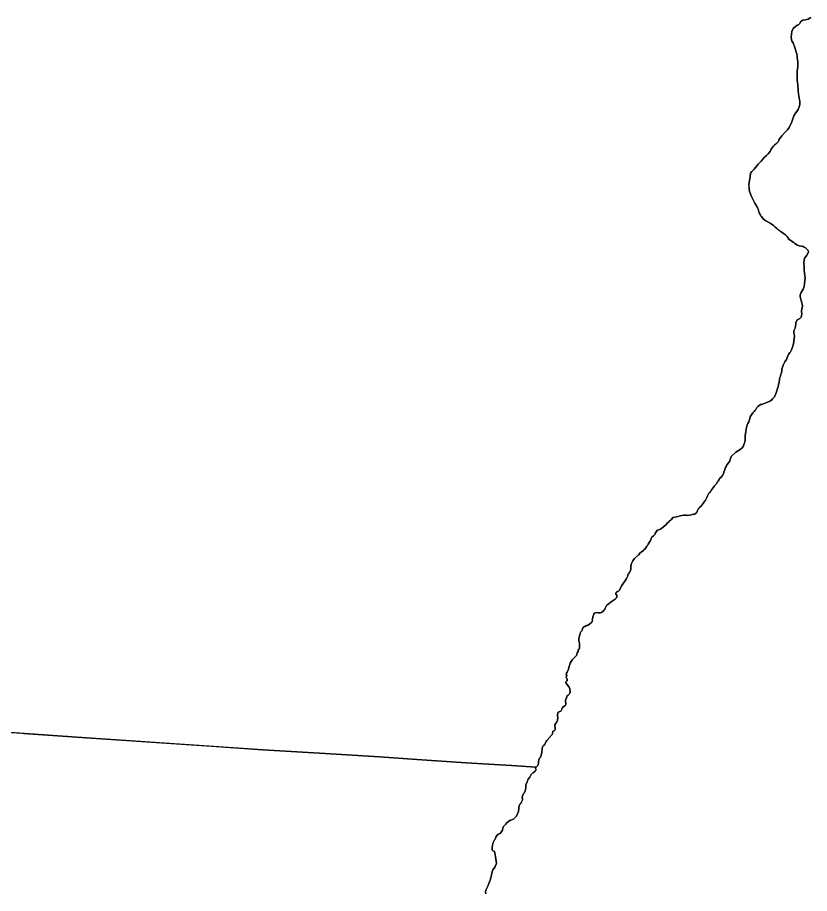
# Model space of a CAD drawing. Extents: x -74 to -34.8, y -33.8 to 5.3.
# Drawn here: x -52.273 to -49.145, y -10.34 to -6.883 of the extents above; entities that cross this region are included whole.
import ezdxf

# ---------------------------------------------------------------- set-up
doc = ezdxf.new("R2010")
doc.units = 0
doc.header["$LTSCALE"] = 2
doc.layers.add('UFEBRASIL', color=7, linetype='Continuous')

msp = doc.modelspace()

# ---------------------------------------------------------------- linework, layer by layer
at = {"layer": 'UFEBRASIL'}
for points in [[(-49.1397, -6.8826), (-49.1505, -6.8889), (-49.1608, -6.8919), (-49.1719, -6.8929), (-49.1795, -6.8981), (-49.1839, -6.9079), (-49.1884, -6.9114), (-49.1923, -6.9132), (-49.1986, -6.9162), (-49.2095, -6.9254), (-49.2146, -6.9383), (-49.2162, -6.948), (-49.2174, -6.9615), (-49.2154, -6.9757), (-49.2093, -6.983), (-49.2029, -7.0005), (-49.198, -7.0193), (-49.1953, -7.0263), (-49.1942, -7.037), (-49.1935, -7.0407), (-49.1918, -7.0508), (-49.1914, -7.0555), (-49.1913, -7.0749), (-49.1918, -7.0851), (-49.1931, -7.0946), (-49.1936, -7.1193), (-49.1934, -7.1223), (-49.1938, -7.1298), (-49.193, -7.1388), (-49.1913, -7.1497), (-49.1893, -7.1679), (-49.1879, -7.1861), (-49.1872, -7.1925), (-49.1832, -7.2146), (-49.1837, -7.2266), (-49.1853, -7.2352), (-49.1902, -7.2458), (-49.1949, -7.253), (-49.2007, -7.2604), (-49.2068, -7.2707), (-49.2129, -7.2908), (-49.2159, -7.2977), (-49.2211, -7.307), (-49.2259, -7.3165), (-49.2315, -7.3258), (-49.2339, -7.3289), (-49.2401, -7.3342), (-49.2543, -7.3494), (-49.2618, -7.3608), (-49.2665, -7.3681), (-49.2677, -7.3696), (-49.2694, -7.3728), (-49.2739, -7.3784), (-49.2843, -7.3881), (-49.2873, -7.3908), (-49.2938, -7.3987), (-49.2963, -7.4026), (-49.3008, -7.4109), (-49.3087, -7.4203), (-49.3145, -7.4268), (-49.3197, -7.4313), (-49.3229, -7.434), (-49.3292, -7.4424), (-49.3362, -7.4495), (-49.3472, -7.4616), (-49.3521, -7.4673), (-49.3633, -7.4809), (-49.37, -7.488), (-49.3733, -7.4908), (-49.378, -7.4964), (-49.3778, -7.5002), (-49.3806, -7.52), (-49.382, -7.5264), (-49.383, -7.5345), (-49.3841, -7.5435), (-49.384, -7.5462), (-49.3836, -7.5569), (-49.3821, -7.5661), (-49.3816, -7.5691), (-49.3744, -7.5885), (-49.3636, -7.6108), (-49.361, -7.6149), (-49.3566, -7.6217), (-49.3508, -7.6321), (-49.3461, -7.6433), (-49.3437, -7.653), (-49.3401, -7.6605), (-49.3371, -7.6654), (-49.3351, -7.6687), (-49.3281, -7.6778), (-49.3232, -7.6817), (-49.3175, -7.6846), (-49.312, -7.6881), (-49.3007, -7.6938), (-49.2965, -7.6964), (-49.2878, -7.7042), (-49.2813, -7.7086), (-49.274, -7.7158), (-49.2682, -7.7205), (-49.264, -7.7235), (-49.2473, -7.7351), (-49.24, -7.7407), (-49.2335, -7.7473), (-49.2261, -7.7571), (-49.2212, -7.7616), (-49.2067, -7.7713), (-49.2031, -7.7745), (-49.1922, -7.7807), (-49.1856, -7.7837), (-49.1702, -7.7871), (-49.1655, -7.7888), (-49.1607, -7.7914), (-49.1579, -7.7938), (-49.1506, -7.8022), (-49.1484, -7.8073), (-49.1501, -7.8121), (-49.1556, -7.8206), (-49.1587, -7.8246), (-49.1649, -7.8329), (-49.1668, -7.8495), (-49.1678, -7.8543), (-49.1657, -7.8628), (-49.1664, -7.8803), (-49.1646, -7.8917), (-49.1628, -7.9005), (-49.1627, -7.9114), (-49.1632, -7.9213), (-49.1647, -7.9329), (-49.1666, -7.9442), (-49.1696, -7.9548), (-49.1779, -7.9684), (-49.182, -7.977), (-49.1819, -7.9849), (-49.1756, -8.0092), (-49.1738, -8.0144), (-49.1733, -8.021), (-49.1748, -8.0344), (-49.1761, -8.0404), (-49.1762, -8.044), (-49.1749, -8.0506), (-49.1767, -8.0615), (-49.1781, -8.0648), (-49.1802, -8.0676), (-49.1831, -8.0706), (-49.1932, -8.0765), (-49.195, -8.079), (-49.1994, -8.0876), (-49.1995, -8.0913), (-49.2, -8.1017), (-49.2023, -8.1103), (-49.2058, -8.1173), (-49.2073, -8.1225), (-49.2072, -8.1271), (-49.2062, -8.1324), (-49.2039, -8.14), (-49.2066, -8.1588), (-49.2074, -8.1623), (-49.2096, -8.1755), (-49.2159, -8.1942), (-49.2197, -8.2018), (-49.2221, -8.2055), (-49.2274, -8.2125), (-49.2306, -8.2178), (-49.2365, -8.2328), (-49.2419, -8.2418), (-49.2487, -8.2554), (-49.2537, -8.271), (-49.2541, -8.2788), (-49.2553, -8.2852), (-49.2577, -8.2909), (-49.2598, -8.2988), (-49.2617, -8.3039), (-49.2632, -8.3108), (-49.2651, -8.3232), (-49.2671, -8.33), (-49.2674, -8.3342), (-49.2692, -8.339), (-49.27, -8.3433), (-49.2762, -8.3637), (-49.2833, -8.3796), (-49.2905, -8.3884), (-49.2938, -8.3917), (-49.2991, -8.3954), (-49.3133, -8.4029), (-49.324, -8.4066), (-49.333, -8.4102), (-49.3381, -8.4107), (-49.3457, -8.4155), (-49.3494, -8.4184), (-49.3529, -8.4225), (-49.3576, -8.4299), (-49.3612, -8.4338), (-49.3637, -8.4376), (-49.3666, -8.4407), (-49.3684, -8.4437), (-49.374, -8.4512), (-49.377, -8.4553), (-49.3791, -8.4594), (-49.3821, -8.4704), (-49.3851, -8.4786), (-49.389, -8.4847), (-49.3915, -8.4898), (-49.3952, -8.5075), (-49.3962, -8.5183), (-49.3979, -8.5241), (-49.3991, -8.5334), (-49.3997, -8.5471), (-49.3991, -8.551), (-49.4006, -8.5588), (-49.4029, -8.5635), (-49.4063, -8.5737), (-49.4099, -8.58), (-49.4191, -8.5874), (-49.4353, -8.5982), (-49.4381, -8.6011), (-49.4515, -8.6125), (-49.454, -8.6154), (-49.4561, -8.6193), (-49.4597, -8.6322), (-49.4638, -8.6394), (-49.4714, -8.6481), (-49.473, -8.6524), (-49.4764, -8.6592), (-49.4777, -8.6629), (-49.4796, -8.6661), (-49.4813, -8.6714), (-49.4818, -8.6737), (-49.4848, -8.6824), (-49.4876, -8.6885), (-49.4898, -8.692), (-49.4946, -8.6979), (-49.4999, -8.7026), (-49.5018, -8.7064), (-49.5059, -8.7124), (-49.5086, -8.7155), (-49.5142, -8.7244), (-49.5216, -8.7331), (-49.5256, -8.7393), (-49.5323, -8.7473), (-49.5362, -8.7545), (-49.5401, -8.7573), (-49.5434, -8.7614), (-49.5477, -8.7702), (-49.55, -8.7772), (-49.552, -8.7798), (-49.5561, -8.7874), (-49.5607, -8.7943), (-49.562, -8.797), (-49.565, -8.801), (-49.5714, -8.8086), (-49.575, -8.8135), (-49.5808, -8.8187), (-49.5846, -8.8233), (-49.5872, -8.8282), (-49.5902, -8.8363), (-49.5924, -8.8395), (-49.5994, -8.8428), (-49.6078, -8.8438), (-49.6127, -8.8462), (-49.6255, -8.8478), (-49.6307, -8.8476), (-49.6384, -8.8465), (-49.6415, -8.8467), (-49.6564, -8.8496), (-49.6655, -8.8518), (-49.67, -8.8534), (-49.6844, -8.8565), (-49.6906, -8.8636), (-49.6979, -8.87), (-49.6997, -8.8724), (-49.7063, -8.8772), (-49.7128, -8.8845), (-49.7292, -8.8993), (-49.7335, -8.9027), (-49.7451, -8.9062), (-49.7506, -8.913), (-49.7541, -8.9191), (-49.7546, -8.922), (-49.7609, -8.9282), (-49.7677, -8.9337), (-49.7709, -8.9385), (-49.7733, -8.9468), (-49.7815, -8.9621), (-49.7846, -8.9671), (-49.7869, -8.9694), (-49.7937, -8.9794), (-49.7988, -8.9834), (-49.8012, -8.9869), (-49.8092, -8.9924), (-49.8146, -8.9975), (-49.8187, -9.0033), (-49.8211, -9.005), (-49.8356, -9.0186), (-49.8426, -9.0273), (-49.848, -9.0379), (-49.8503, -9.0467), (-49.8507, -9.0589), (-49.8516, -9.0654), (-49.8545, -9.0715), (-49.8571, -9.0743), (-49.86, -9.0785), (-49.8626, -9.0815), (-49.8619, -9.0862), (-49.8673, -9.0971), (-49.8713, -9.104), (-49.8861, -9.1244), (-49.8969, -9.1437), (-49.8998, -9.1466), (-49.903, -9.1487), (-49.9073, -9.1504), (-49.9101, -9.1535), (-49.9101, -9.1572), (-49.9093, -9.1603), (-49.9065, -9.1619), (-49.9053, -9.1653), (-49.9054, -9.1697), (-49.9077, -9.1738), (-49.9124, -9.1787), (-49.9201, -9.184), (-49.9249, -9.1862), (-49.9278, -9.1896), (-49.9376, -9.1974), (-49.9435, -9.2009), (-49.9462, -9.204), (-49.9502, -9.2115), (-49.9539, -9.2174), (-49.9602, -9.2253), (-49.9661, -9.2309), (-49.9719, -9.2324), (-49.9753, -9.2326), (-49.9792, -9.2327), (-49.9866, -9.2314), (-49.9907, -9.2321), (-49.9941, -9.2341), (-49.9969, -9.2377), (-50.0001, -9.2482), (-50.0006, -9.252), (-50.0025, -9.2556), (-50.0032, -9.2593), (-50.0025, -9.2624), (-50.0027, -9.2653), (-50.005, -9.2688), (-50.0134, -9.2771), (-50.0191, -9.2812), (-50.0225, -9.2826), (-50.0259, -9.2829), (-50.0309, -9.2861), (-50.034, -9.287), (-50.0378, -9.2894), (-50.041, -9.2944), (-50.0431, -9.3019), (-50.0485, -9.308), (-50.0508, -9.3131), (-50.0555, -9.3347), (-50.0558, -9.3423), (-50.054, -9.3482), (-50.0535, -9.3512), (-50.0536, -9.3734), (-50.0559, -9.3759), (-50.0586, -9.3798), (-50.059, -9.3847), (-50.0619, -9.3907), (-50.0655, -9.4008), (-50.0685, -9.4048), (-50.0719, -9.4074), (-50.0768, -9.4121), (-50.0818, -9.4182), (-50.0901, -9.4316), (-50.093, -9.4405), (-50.0946, -9.4432), (-50.0969, -9.4553), (-50.1017, -9.4669), (-50.1041, -9.4712), (-50.1053, -9.4754), (-50.1036, -9.4803), (-50.1048, -9.4841), (-50.1053, -9.4896), (-50.1025, -9.4934), (-50.1017, -9.4963), (-50.1014, -9.5003), (-50.1044, -9.5016), (-50.1079, -9.5045), (-50.1079, -9.5086), (-50.0942, -9.526), (-50.0909, -9.5328), (-50.0896, -9.5457), (-50.0911, -9.5495), (-50.0931, -9.5522), (-50.0981, -9.5575), (-50.1018, -9.5602), (-50.1035, -9.5628), (-50.1051, -9.5693), (-50.1073, -9.5725), (-50.108, -9.5817), (-50.1068, -9.5906), (-50.1074, -9.5943), (-50.1091, -9.5968), (-50.1113, -9.5991), (-50.1176, -9.6038), (-50.1201, -9.607), (-50.1226, -9.6104), (-50.1236, -9.6145), (-50.1254, -9.6187), (-50.1274, -9.6209), (-50.1378, -9.6248), (-50.139, -9.6275), (-50.14, -9.6365), (-50.1395, -9.6486), (-50.1401, -9.6545), (-50.1407, -9.6578), (-50.1428, -9.6632), (-50.1502, -9.6747), (-50.1507, -9.6782), (-50.1497, -9.6859), (-50.15, -9.6928), (-50.151, -9.6956), (-50.1527, -9.6982), (-50.1591, -9.6994), (-50.1596, -9.7096), (-50.1613, -9.7128), (-50.1672, -9.7187), (-50.1694, -9.7222), (-50.1818, -9.7359), (-50.1863, -9.7424), (-50.19, -9.7509), (-50.1923, -9.7543), (-50.1955, -9.7558), (-50.1979, -9.7588), (-50.1991, -9.7617), (-50.2038, -9.7909), (-50.2076, -9.8027), (-50.2106, -9.8062), (-50.2144, -9.8132), (-50.2158, -9.8201), (-50.2157, -9.828), (-50.2162, -9.8318), (-50.2176, -9.8346), (-50.2248, -9.8412), (-50.3216, -9.8352), (-50.5006, -9.824), (-50.6963, -9.8108), (-50.8429, -9.8008), (-51.058, -9.7879), (-51.3043, -9.7729), (-52.0003, -9.7258), (-52.3595, -9.7004)], [(-50.4237, -10.3419), (-50.4247, -10.3346), (-50.4231, -10.3274), (-50.4147, -10.3118), (-50.4109, -10.3005), (-50.4062, -10.2883), (-50.4032, -10.279), (-50.4019, -10.2727), (-50.4013, -10.267), (-50.3981, -10.2544), (-50.395, -10.2475), (-50.3902, -10.2408), (-50.3857, -10.2332), (-50.383, -10.225), (-50.3816, -10.2189), (-50.382, -10.2121), (-50.3856, -10.1956), (-50.3869, -10.1862), (-50.3894, -10.1749), (-50.3915, -10.1733), (-50.3952, -10.1721), (-50.3969, -10.1709), (-50.398, -10.1684), (-50.3988, -10.1641), (-50.3983, -10.1555), (-50.3975, -10.1526), (-50.3963, -10.1502), (-50.3938, -10.1391), (-50.3921, -10.134), (-50.3895, -10.129), (-50.3869, -10.1254), (-50.3832, -10.1181), (-50.3778, -10.1107), (-50.373, -10.1066), (-50.3666, -10.1029), (-50.3639, -10.0991), (-50.3594, -10.0945), (-50.3573, -10.0903), (-50.3566, -10.0821), (-50.3547, -10.0772), (-50.3443, -10.0665), (-50.3398, -10.0609), (-50.3283, -10.0528), (-50.3242, -10.0508), (-50.3144, -10.0468), (-50.3125, -10.0457), (-50.3055, -10.0392), (-50.3026, -10.0354), (-50.2943, -10.0161), (-50.293, -10.0004), (-50.2923, -9.9987), (-50.292, -9.9954), (-50.2907, -9.9908), (-50.2891, -9.9879), (-50.2827, -9.9809), (-50.2779, -9.9708), (-50.278, -9.9682), (-50.2801, -9.9609), (-50.2789, -9.9552), (-50.2754, -9.9487), (-50.2719, -9.9441), (-50.2672, -9.9347), (-50.2654, -9.924), (-50.2655, -9.9127), (-50.2643, -9.9085), (-50.2598, -9.8994), (-50.2556, -9.8891), (-50.2496, -9.8805), (-50.2438, -9.8712), (-50.2383, -9.8658), (-50.2331, -9.8621), (-50.2309, -9.8592), (-50.2277, -9.8568), (-50.2254, -9.854), (-50.225, -9.8515), (-50.2253, -9.8492), (-50.2272, -9.8456), (-50.2248, -9.8412), (-50.2176, -9.8346), (-50.2162, -9.8318), (-50.2157, -9.828), (-50.2158, -9.8201), (-50.2144, -9.8132), (-50.2106, -9.8062), (-50.2076, -9.8027), (-50.2038, -9.7909), (-50.1991, -9.7617), (-50.1979, -9.7588), (-50.1955, -9.7558), (-50.1923, -9.7543), (-50.19, -9.7509), (-50.1863, -9.7424), (-50.1818, -9.7359), (-50.1694, -9.7222), (-50.1672, -9.7187), (-50.1613, -9.7128), (-50.1596, -9.7096), (-50.1591, -9.6994), (-50.1527, -9.6982), (-50.151, -9.6956), (-50.15, -9.6928), (-50.1497, -9.6859), (-50.1507, -9.6782), (-50.1502, -9.6747), (-50.1428, -9.6632), (-50.1407, -9.6578), (-50.1401, -9.6545), (-50.1395, -9.6486), (-50.14, -9.6365), (-50.139, -9.6275), (-50.1378, -9.6248), (-50.1274, -9.6209), (-50.1254, -9.6187), (-50.1236, -9.6145), (-50.1226, -9.6104), (-50.1201, -9.607), (-50.1176, -9.6038), (-50.1113, -9.5991), (-50.1091, -9.5968), (-50.1074, -9.5943), (-50.1068, -9.5906), (-50.108, -9.5817), (-50.1073, -9.5725), (-50.1051, -9.5693), (-50.1035, -9.5628), (-50.1018, -9.5602), (-50.0981, -9.5575), (-50.0931, -9.5522), (-50.0911, -9.5495), (-50.0896, -9.5457), (-50.0909, -9.5328), (-50.0942, -9.526), (-50.1079, -9.5086), (-50.1079, -9.5045), (-50.1044, -9.5016), (-50.1014, -9.5003), (-50.1017, -9.4963), (-50.1025, -9.4934), (-50.1053, -9.4896), (-50.1048, -9.4841), (-50.1036, -9.4803), (-50.1053, -9.4754), (-50.1041, -9.4712), (-50.1017, -9.4669), (-50.0969, -9.4553), (-50.0946, -9.4432), (-50.093, -9.4405), (-50.0901, -9.4316), (-50.0818, -9.4182), (-50.0768, -9.4121), (-50.0719, -9.4074), (-50.0685, -9.4048), (-50.0655, -9.4008), (-50.0619, -9.3907), (-50.059, -9.3847), (-50.0586, -9.3798), (-50.0559, -9.3759), (-50.0528, -9.3727), (-50.0535, -9.3512), (-50.054, -9.3482), (-50.0558, -9.3423), (-50.0555, -9.3347), (-50.0508, -9.3131), (-50.0485, -9.308), (-50.0431, -9.3019), (-50.041, -9.2944), (-50.0378, -9.2894), (-50.034, -9.287), (-50.0309, -9.2861), (-50.0259, -9.2829), (-50.0225, -9.2826), (-50.0191, -9.2812), (-50.0134, -9.2771), (-50.005, -9.2688), (-50.0027, -9.2653), (-50.0025, -9.2624), (-50.0032, -9.2593), (-50.0025, -9.2556), (-50.0006, -9.252), (-50.0001, -9.2482), (-49.9969, -9.2377), (-49.9941, -9.2341), (-49.9907, -9.2321), (-49.9866, -9.2314), (-49.9792, -9.2327), (-49.9753, -9.2326), (-49.9719, -9.2324), (-49.9661, -9.2309), (-49.9602, -9.2253), (-49.9581, -9.2227), (-49.9539, -9.2174), (-49.9502, -9.2115), (-49.9462, -9.204), (-49.9435, -9.2009), (-49.9376, -9.1974), (-49.9278, -9.1896), (-49.9249, -9.1862), (-49.9201, -9.184), (-49.9124, -9.1787), (-49.9077, -9.1738), (-49.9054, -9.1697), (-49.9053, -9.1653), (-49.9065, -9.1619), (-49.9093, -9.1603), (-49.9101, -9.1572), (-49.9101, -9.1535), (-49.9073, -9.1504), (-49.903, -9.1487), (-49.8998, -9.1466), (-49.8969, -9.1437), (-49.8861, -9.1244), (-49.8713, -9.104), (-49.8673, -9.0971), (-49.8619, -9.0862), (-49.8626, -9.0815), (-49.86, -9.0785), (-49.8571, -9.0743), (-49.8545, -9.0715), (-49.8516, -9.0654), (-49.8507, -9.0589), (-49.8503, -9.0467), (-49.848, -9.0379), (-49.8426, -9.0273), (-49.8356, -9.0186), (-49.8211, -9.005), (-49.8187, -9.0033), (-49.8146, -8.9975), (-49.8092, -8.9924), (-49.8012, -8.9869), (-49.7988, -8.9834), (-49.7937, -8.9794), (-49.7869, -8.9694), (-49.7846, -8.9671), (-49.7815, -8.9621), (-49.7733, -8.9468), (-49.7709, -8.9385), (-49.7677, -8.9337), (-49.7609, -8.9282), (-49.7546, -8.922), (-49.7541, -8.9191), (-49.7506, -8.913), (-49.7451, -8.9062), (-49.7335, -8.9027), (-49.7292, -8.8993), (-49.7128, -8.8845), (-49.7063, -8.8772), (-49.6997, -8.8724), (-49.6979, -8.87), (-49.6906, -8.8636), (-49.6844, -8.8565), (-49.67, -8.8534), (-49.6655, -8.8518), (-49.6564, -8.8496), (-49.6415, -8.8467), (-49.6384, -8.8465), (-49.6307, -8.8476), (-49.6255, -8.8478), (-49.6127, -8.8462), (-49.6078, -8.8438), (-49.5994, -8.8428), (-49.5924, -8.8395), (-49.5902, -8.8363), (-49.5872, -8.8282), (-49.5859, -8.8258), (-49.5846, -8.8233), (-49.5827, -8.821), (-49.5808, -8.8187), (-49.574, -8.8121), (-49.5714, -8.8086), (-49.565, -8.801), (-49.562, -8.797), (-49.5607, -8.7943), (-49.5581, -8.7904), (-49.5561, -8.7874), (-49.552, -8.7798), (-49.55, -8.7772), (-49.5477, -8.7702), (-49.5425, -8.7603), (-49.5416, -8.7591), (-49.5401, -8.7573), (-49.5362, -8.7545), (-49.5323, -8.7473), (-49.5256, -8.7393), (-49.5216, -8.7331), (-49.5142, -8.7244), (-49.5086, -8.7155), (-49.5059, -8.7124), (-49.5018, -8.7064), (-49.4999, -8.7026), (-49.4946, -8.6979), (-49.4898, -8.692), (-49.4876, -8.6885), (-49.4848, -8.6824), (-49.4818, -8.6737), (-49.4813, -8.6714), (-49.4796, -8.6661), (-49.4777, -8.6629), (-49.4764, -8.6592), (-49.473, -8.6524), (-49.4714, -8.6481), (-49.4638, -8.6394), (-49.4597, -8.6322), (-49.4561, -8.6193), (-49.454, -8.6154), (-49.4515, -8.6125), (-49.4381, -8.6011), (-49.4353, -8.5982), (-49.4191, -8.5874), (-49.4099, -8.58), (-49.4063, -8.5737), (-49.4029, -8.5635), (-49.4006, -8.5588), (-49.3991, -8.551), (-49.3997, -8.5471), (-49.3991, -8.5334), (-49.3979, -8.5241), (-49.3962, -8.5183), (-49.3952, -8.5075), (-49.3915, -8.4898), (-49.389, -8.4847), (-49.3851, -8.4786), (-49.3821, -8.4704), (-49.3791, -8.4594), (-49.377, -8.4553), (-49.3684, -8.4437), (-49.3666, -8.4407), (-49.3637, -8.4376), (-49.3612, -8.4338), (-49.3576, -8.4299), (-49.3529, -8.4225), (-49.3494, -8.4184), (-49.3457, -8.4155), (-49.3381, -8.4107), (-49.333, -8.4102), (-49.324, -8.4066), (-49.3133, -8.4029), (-49.2991, -8.3954), (-49.2938, -8.3917), (-49.2905, -8.3884), (-49.2833, -8.3796), (-49.2762, -8.3637), (-49.27, -8.3433), (-49.2692, -8.339), (-49.2674, -8.3342), (-49.2671, -8.33), (-49.2651, -8.3232), (-49.2632, -8.3108), (-49.2617, -8.3039), (-49.2598, -8.2988), (-49.2577, -8.2909), (-49.2553, -8.2852), (-49.2541, -8.2788), (-49.2537, -8.271), (-49.2487, -8.2554), (-49.2419, -8.2418), (-49.2364, -8.2325), (-49.2306, -8.2178), (-49.2274, -8.2125), (-49.2221, -8.2055), (-49.2197, -8.2018), (-49.2159, -8.1942), (-49.2096, -8.1755), (-49.2074, -8.1623), (-49.2066, -8.1588), (-49.2039, -8.14), (-49.2062, -8.1324), (-49.2072, -8.1271), (-49.2073, -8.1225), (-49.2058, -8.1173), (-49.2017, -8.1084), (-49.2, -8.1017), (-49.1995, -8.0913), (-49.1994, -8.0876), (-49.195, -8.079), (-49.1932, -8.0765), (-49.1831, -8.0706), (-49.1802, -8.0676), (-49.1781, -8.0648), (-49.1767, -8.0615), (-49.1749, -8.0506), (-49.1762, -8.044), (-49.1761, -8.0404), (-49.1748, -8.0344), (-49.1733, -8.021), (-49.1738, -8.0144), (-49.1756, -8.0092), (-49.1819, -7.9849), (-49.182, -7.977), (-49.1779, -7.9684), (-49.1696, -7.9548), (-49.1666, -7.9442), (-49.1647, -7.9329), (-49.1632, -7.9213), (-49.1627, -7.9114), (-49.1628, -7.9005), (-49.1646, -7.8917), (-49.1664, -7.8803), (-49.1657, -7.8628), (-49.1678, -7.8543), (-49.1668, -7.8495), (-49.1649, -7.8329), (-49.1587, -7.8246), (-49.1556, -7.8206), (-49.1501, -7.8121), (-49.1484, -7.8073), (-49.1506, -7.8022), (-49.1579, -7.7938), (-49.1607, -7.7914), (-49.1655, -7.7888), (-49.1702, -7.7871), (-49.1856, -7.7837), (-49.1922, -7.7807), (-49.2031, -7.7745), (-49.2067, -7.7713), (-49.2212, -7.7616), (-49.2261, -7.7571), (-49.2335, -7.7473), (-49.24, -7.7407), (-49.2473, -7.7351), (-49.2682, -7.7205), (-49.274, -7.7158), (-49.2813, -7.7086), (-49.2878, -7.7042), (-49.2965, -7.6964), (-49.3007, -7.6938), (-49.312, -7.6881), (-49.3175, -7.6846), (-49.3232, -7.6817), (-49.3281, -7.6778), (-49.3351, -7.6687), (-49.3401, -7.6605), (-49.3416, -7.6573), (-49.3437, -7.653), (-49.3461, -7.6433), (-49.3508, -7.6321), (-49.3566, -7.6217), (-49.361, -7.6149), (-49.3636, -7.6108), (-49.3744, -7.5885), (-49.3816, -7.5691), (-49.3836, -7.5569), (-49.3839, -7.5484), (-49.3841, -7.5435), (-49.383, -7.5345), (-49.382, -7.5264), (-49.3806, -7.52), (-49.3778, -7.5002), (-49.378, -7.4964), (-49.3733, -7.4908), (-49.37, -7.488), (-49.3633, -7.4809), (-49.3521, -7.4673), (-49.3472, -7.4616), (-49.3362, -7.4495), (-49.3292, -7.4424), (-49.3229, -7.434), (-49.3145, -7.4268), (-49.3087, -7.4203), (-49.3008, -7.4109), (-49.2963, -7.4026), (-49.2938, -7.3987), (-49.2873, -7.3908), (-49.2739, -7.3784), (-49.2694, -7.3728), (-49.2665, -7.3681), (-49.2658, -7.3671), (-49.2618, -7.3608), (-49.2543, -7.3494), (-49.2401, -7.3342), (-49.2339, -7.3289), (-49.2315, -7.3258), (-49.2259, -7.3165), (-49.2211, -7.307), (-49.2159, -7.2977), (-49.2129, -7.2908), (-49.2068, -7.2707), (-49.2007, -7.2604), (-49.1949, -7.253), (-49.1902, -7.2458), (-49.1853, -7.2352), (-49.1837, -7.2266), (-49.1832, -7.2146), (-49.1872, -7.1925), (-49.1877, -7.1881), (-49.1879, -7.1861), (-49.1893, -7.1679), (-49.1913, -7.1497), (-49.193, -7.1388), (-49.1938, -7.1298), (-49.1934, -7.1223), (-49.1936, -7.1193), (-49.1933, -7.105), (-49.1931, -7.0946), (-49.1918, -7.0851), (-49.1913, -7.0749), (-49.1914, -7.0555), (-49.1918, -7.0508), (-49.1935, -7.0407), (-49.1942, -7.037), (-49.1953, -7.0263), (-49.198, -7.0193), (-49.2029, -7.0005), (-49.2093, -6.983), (-49.2154, -6.9757), (-49.2174, -6.9615), (-49.2162, -6.948), (-49.2146, -6.9383), (-49.2095, -6.9254), (-49.1986, -6.9162), (-49.1923, -6.9132), (-49.1884, -6.9114), (-49.1839, -6.9079), (-49.1795, -6.8981), (-49.1719, -6.8929), (-49.1608, -6.8919), (-49.1505, -6.8889), (-49.1397, -6.8826)], [(-52.3596, -9.7004), (-52.2553, -9.7078), (-52.2475, -9.7084), (-52.0003, -9.7258), (-51.4882, -9.7606), (-51.3043, -9.7729), (-51.058, -9.7879), (-50.8429, -9.8008), (-50.6963, -9.8108), (-50.5006, -9.824), (-50.3216, -9.8352), (-50.2248, -9.8412), (-50.2272, -9.8465), (-50.2253, -9.8492), (-50.225, -9.8515), (-50.2254, -9.854), (-50.2277, -9.8568), (-50.2309, -9.8592), (-50.2331, -9.8621), (-50.2383, -9.8658), (-50.2438, -9.8712), (-50.2496, -9.8805), (-50.2556, -9.8891), (-50.2598, -9.8994), (-50.2643, -9.9085), (-50.2655, -9.9127), (-50.2654, -9.924), (-50.2672, -9.9347), (-50.2719, -9.9441), (-50.2754, -9.9487), (-50.2789, -9.9552), (-50.2801, -9.9609), (-50.278, -9.9682), (-50.2779, -9.9708), (-50.2833, -9.9818), (-50.2891, -9.9879), (-50.2907, -9.9908), (-50.292, -9.9954), (-50.293, -10.0004), (-50.2929, -10.0022), (-50.2943, -10.0161), (-50.3026, -10.0354), (-50.3055, -10.0392), (-50.3125, -10.0457), (-50.3144, -10.0468), (-50.3242, -10.0508), (-50.3283, -10.0528), (-50.3398, -10.0609), (-50.3443, -10.0665), (-50.3547, -10.0772), (-50.3566, -10.0821), (-50.3573, -10.0903), (-50.3594, -10.0945), (-50.3639, -10.0991), (-50.3666, -10.1029), (-50.373, -10.1066), (-50.3778, -10.1107), (-50.3832, -10.1181), (-50.3869, -10.1254), (-50.3895, -10.129), (-50.3921, -10.134), (-50.3938, -10.1391), (-50.3963, -10.1502), (-50.3975, -10.1526), (-50.3983, -10.1555), (-50.3988, -10.1641), (-50.398, -10.1684), (-50.3969, -10.1709), (-50.3952, -10.1721), (-50.3915, -10.1733), (-50.3894, -10.1749), (-50.3868, -10.1874), (-50.3856, -10.1956), (-50.382, -10.2121), (-50.3816, -10.2189), (-50.383, -10.225), (-50.3857, -10.2332), (-50.3902, -10.2408), (-50.395, -10.2475), (-50.3981, -10.2544), (-50.4013, -10.267), (-50.4019, -10.2727), (-50.4032, -10.279), (-50.4062, -10.2883), (-50.4109, -10.3005), (-50.4147, -10.3118), (-50.4231, -10.3274), (-50.4247, -10.3346), (-50.4237, -10.3419)]]:
    msp.add_lwpolyline(points, dxfattribs=at)

doc.saveas('drawing.dxf')
